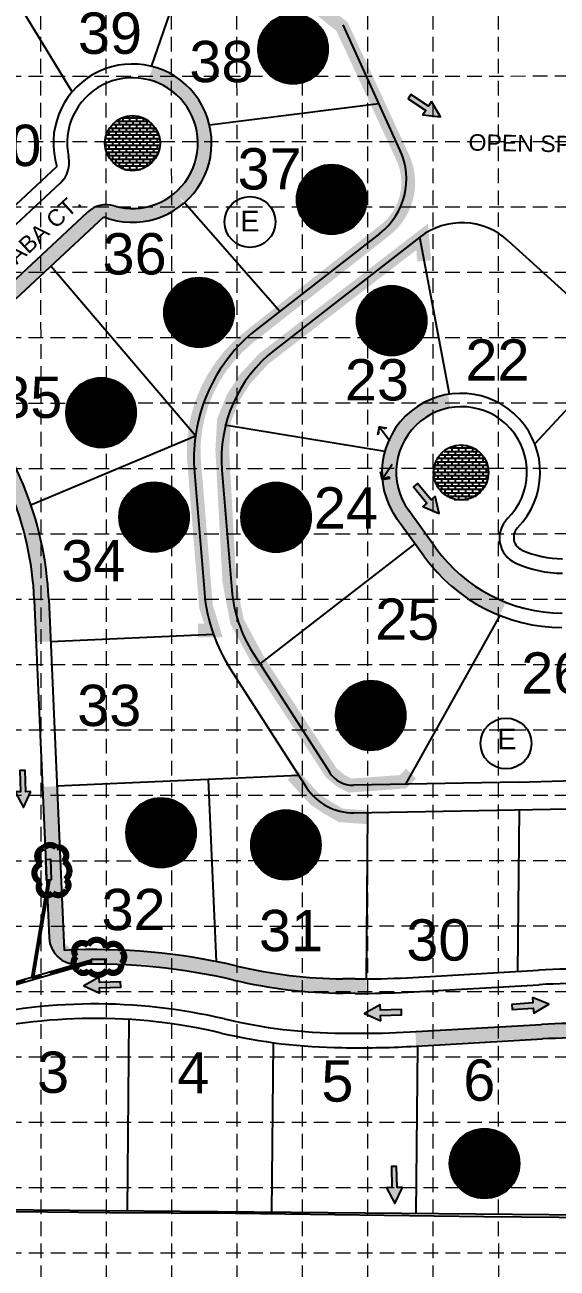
# Model space of a CAD drawing. Extents: x -500 to 2880, y -1767 to 500.
# Drawn here: x 966 to 1353, y -1301 to -398 of the extents above; entities that cross this region are included whole.
import ezdxf
from ezdxf.enums import TextEntityAlignment as Align

# ---------------------------------------------------------------- set-up
doc = ezdxf.new("R2010")
doc.units = 0
doc.header["$LTSCALE"] = 25
doc.header["$MEASUREMENT"] = 0
for name, pattern in [('CENTER', [2, 1.25, -0.25, 0.25, -0.25]), ('HIDDEN', [0.375, 0.25, -0.125]), ('PHANTOM', [2.5, 1.25, -0.25, 0.25, -0.25, 0.25, -0.25])]:
    doc.linetypes.add(name, pattern=pattern)
doc.layers.get('0').update_dxf_attribs({"linetype": 'CONTINUOUS'})
for name, color, linetype in [('BASE', 7, 'CONTINUOUS'), ('BLOCKNO', 3, 'CONTINUOUS'), ('BOUNDARY', 4, 'PHANTOM'), ('BRICK', 254, 'CONTINUOUS'), ('EROSION BLANKET', 84, 'CONTINUOUS'), ('GRADES', 3, 'CONTINUOUS'), ('GRID', 254, 'HIDDEN'), ('LEGEND', 7, 'CONTINUOUS'), ('P Text 1', 3, 'CONTINUOUS'), ('P-LOTNOS', 2, 'CONTINUOUS'), ('P-LOTS', 1, 'CONTINUOUS'), ('P-PVMT', 9, 'CONTINUOUS'), ('P-ROW', 2, 'CONTINUOUS'), ('P-STORM', 3, 'CONTINUOUS'), ('P-Storm-CL', 11, 'CENTER'), ('P-STORM-INLET', 3, 'CONTINUOUS'), ('PHASE2TEXT', 9, 'CONTINUOUS'), ('SILT FENCE', 200, 'CONTINUOUS'), ('SRF-FLT', 7, 'CONTINUOUS'), ('STREET', 6, 'CONTINUOUS'), ('TXT', 1, 'CONTINUOUS')]:
    doc.layers.add(name, color=color, linetype=linetype)
doc.styles.add('ryland', font='ARIAL.TTF', dxfattribs={"height": 25})
doc.styles.get("Standard").update_dxf_attribs({"font": 'ARIAL.TTF'})
pattern_1 = [(281.6589, (-630.7327, 1250.781), (0.61210502, 0.12630301), [])]

# ---------------------------------------------------------------- blocks, each defined once
blk = doc.blocks.new('ARROW')
blk.add_lwpolyline([(-67, -25.4), (-59.3, -25.4), (-59.6, -56.1), (-51.9, -56.2), (-51.6, -25.5), (-44, -25.5), (-55.3, -2.4), (-67, -25.4)], close=True)
at = {"color": 254}
for points in [[(-44, -25.5), (-67, -25.4), (-55.3, -2.4), (-67, -25.4)], [(-59.6, -56.1), (-51.9, -56.2), (-59.3, -25.4), (-51.6, -25.5)]]:
    blk.add_solid(points, dxfattribs=at)

msp = doc.modelspace()

# ---------------------------------------------------------------- hatches: boundary and pattern name
at = {"layer": 'BRICK'}
h = msp.add_hatch(dxfattribs=at)
h.set_pattern_fill('BRICK', color=256, scale=10, style=0)
edge = h.paths.add_edge_path()
edge.add_arc((1044.39, -483.46), 20, 0, 360)
h = msp.add_hatch(dxfattribs=at)
h.set_pattern_fill('BRICK', color=256, scale=10, style=0)
h.set_pattern_definition([(0, (11.683, 17.5767), (0, 2.5), []), (90, (11.683, 17.5767), (-5, 3e-16), [2.5, -2.5]), (90, (14.183, 17.5767), (-5, 3e-16), [-2.5, 2.5])])
edge = h.paths.add_edge_path()
edge.add_arc((1283.39, -723.08), 20, 0, 360)
at = {"layer": 'PHASE2TEXT'}
h = msp.add_hatch(dxfattribs=at)
h.set_pattern_fill('ANSI31', color=3, scale=5, style=0)
h.set_pattern_definition(pattern_1)
edge = h.paths.add_edge_path()
edge.add_arc((1161.13, -415.09), 25.34, 0, 360)
h = msp.add_hatch(dxfattribs=at)
h.set_pattern_fill('ANSI31', color=3, scale=5, style=0)
h.set_pattern_definition(pattern_1)
edge = h.paths.add_edge_path()
edge.add_arc((1189.14, -524.4), 25.34, 0, 360)
h = msp.add_hatch(dxfattribs=at)
h.set_pattern_fill('ANSI31', color=3, scale=5, style=0)
h.set_pattern_definition(pattern_1)
edge = h.paths.add_edge_path()
edge.add_arc((1092.74, -606.44), 25.34, 0, 360)
h = msp.add_hatch(dxfattribs=at)
h.set_pattern_fill('ANSI31', color=3, scale=5, style=0)
h.set_pattern_definition([(281.6589, (-622.558, 1246.8727), (0.61210502, 0.12630301), [])])
edge = h.paths.add_edge_path()
edge.add_arc((1232.78, -612.43), 25.34, 0, 360)
h = msp.add_hatch(dxfattribs=at)
h.set_pattern_fill('ANSI31', color=3, scale=5, style=0)
h.set_pattern_definition(pattern_1)
edge = h.paths.add_edge_path()
edge.add_arc((1021.58, -679.29), 25.34, 0, 360)
h = msp.add_hatch(dxfattribs=at)
h.set_pattern_fill('ANSI31', color=3, scale=5, style=0)
h.set_pattern_definition(pattern_1)
edge = h.paths.add_edge_path()
edge.add_arc((1060.09, -755.13), 25.34, 0, 360)
h = msp.add_hatch(dxfattribs=at)
h.set_pattern_fill('ANSI31', color=3, scale=5, style=0)
h.set_pattern_definition(pattern_1)
edge = h.paths.add_edge_path()
edge.add_arc((1148.75, -755.32), 25.34, 0, 360)
h = msp.add_hatch(dxfattribs=at)
h.set_pattern_fill('ANSI31', color=3, scale=5, style=0)
h.set_pattern_definition(pattern_1)
edge = h.paths.add_edge_path()
edge.add_arc((1217.56, -899.28), 25.34, 0, 360)
h = msp.add_hatch(dxfattribs=at)
h.set_pattern_fill('ANSI31', color=3, scale=5, style=0)
h.set_pattern_definition(pattern_1)
edge = h.paths.add_edge_path()
edge.add_arc((1065.13, -984.47), 25.34, 0, 360)
h = msp.add_hatch(dxfattribs=at)
h.set_pattern_fill('ANSI31', color=3, scale=5, style=0)
h.set_pattern_definition(pattern_1)
edge = h.paths.add_edge_path()
edge.add_arc((1155.89, -993.3), 25.34, 0, 360)
h = msp.add_hatch(dxfattribs=at)
h.set_pattern_fill('ANSI31', color=3, scale=5, style=0)
h.set_pattern_definition(pattern_1)
edge = h.paths.add_edge_path()
edge.add_arc((1300.26, -1224.81), 25.34, 0, 360)

# ---------------------------------------------------------------- linework, layer by layer
msp.add_line((1311.36, -826.56), (1242.71, -949.19))
at = {"color": 5}
for centre in [(1161.13, -415.09), (1189.14, -524.4), (1092.74, -606.44), (1232.78, -612.43), (1021.58, -679.29), (1060.09, -755.13), (1148.75, -755.32), (1217.56, -899.28), (1065.13, -984.47), (1155.89, -993.3), (1300.26, -1224.81)]:
    msp.add_circle(centre, 25.34, dxfattribs=at)
at = {"layer": 'BLOCKNO', "color": 7}
for centre in [(1129.8, -540.71), (1315.91, -919.58)]:
    msp.add_circle(centre, 18.48, dxfattribs=at)
at = {"layer": 'BOUNDARY', "color": 7, "linetype": 'Continuous'}
msp.add_line((1881.05, -1266.74), (-23.41, -1249.57), dxfattribs=at)
at = {"layer": 'EROSION BLANKET', "const_width": 10}
for points in [[(1057.28, -433.01), (1072.06, -438.68), (1085.74, -450.5), (1094.36, -466.38), (1096.34, -474.68), (1096.58, -490.81), (1093.38, -503.12), (1088.45, -511.92), (1078.84, -523.25)], [(1078.43, -523.15), (1072.03, -528.36), (1062.54, -532.63), (1053.28, -535), (1043.08, -535.95), (1033.59, -534.77), (1029.32, -533.82), (1025.29, -533.34), (1019.12, -533.82), (1015.33, -537.38), (981.38, -568.74)], [(981.37, -568.64), (954.55, -594.01), (909.17, -636.27), (905.26, -642.34), (905.57, -651.39), (909.79, -657.89), (921.01, -670.04), (931.91, -683.41), (941.59, -697.73), (952.39, -717.37), (961.01, -735.78), (967.38, -753.59), (974.65, -782.18), (977.22, -800.42), (978.38, -818.6), (979.26, -845.66)], [(984.03, -950.89), (985.88, -988.29), (988.65, -1060.59), (991.47, -1068.18), (999.55, -1075.41), (1013.52, -1074.79), (1054.47, -1075.31), (1081.13, -1078.84), (1111.91, -1084.72), (1144.22, -1091.59), (1169.65, -1094.83), (1208.96, -1096.06), (1214.66, -1095.91)], [(1566.85, -1138.52), (1531.01, -1137.91), (1470.26, -1133.66), (1413.36, -1129.21), (1373.06, -1127.99), (1321.41, -1129.67), (1250.26, -1133.96)]]:
    msp.add_lwpolyline(points, dxfattribs=at)
msp.add_lwpolyline([(1313.37, -822.05), (1301.79, -816.52), (1285.47, -806), (1270.73, -792.05), (1257.03, -775.4), (1237.02, -746.72), (1232.81, -735.93, -0.450004), (1274.66, -671.12, -1.053165)], format="xyb", dxfattribs=at)
at = {"layer": 'GRADES', "color": 7}
for p, q in [((1231.38, -700.09), (1223.58, -689.62)), ((1233.12, -716.88), (1225.95, -727.78))]:
    msp.add_line(p, q, dxfattribs=at)
at = {"layer": 'GRID', "color": 252, "linetype": 'HIDDEN', "lineweight": 0, "ltscale": 1.7}
for p, q in [((977.49, 87.74), (977.87, -1574.97)), ((1024.99, 87.75), (1025.37, -1574.96)), ((1072.49, 87.76), (1072.87, -1574.95)), ((1119.99, 87.77), (1120.37, -1574.94)), ((1167.49, 87.78), (1167.87, -1574.93)), ((1214.99, 87.79), (1215.37, -1574.92)), ((1262.49, 87.8), (1262.87, -1574.91)), ((1309.99, 87.82), (1310.37, -1574.89)), ((-114.89, -435.01), (2830.11, -434.34)), ((-114.88, -482.51), (2830.12, -481.84)), ((-114.87, -530.01), (2830.13, -529.34)), ((-114.85, -577.51), (2830.14, -576.84)), ((-114.84, -625.01), (2830.16, -624.34)), ((-114.83, -672.51), (2830.17, -671.84)), ((-114.82, -720.01), (2830.18, -719.34)), ((-114.81, -767.51), (2830.19, -766.84)), ((-114.8, -815.01), (2830.2, -814.34)), ((-114.79, -862.51), (2830.21, -861.84)), ((-114.78, -910.01), (2830.22, -909.34)), ((-114.77, -957.51), (2830.23, -956.84)), ((-114.76, -1005.01), (2830.24, -1004.34)), ((-114.75, -1052.51), (2830.25, -1051.84)), ((-114.74, -1100.01), (2830.26, -1099.34)), ((-114.73, -1147.51), (2830.27, -1146.84)), ((-114.72, -1195.01), (2830.28, -1194.34)), ((-114.7, -1242.51), (2830.3, -1241.84)), ((-114.69, -1290.01), (2830.31, -1289.34))]:
    msp.add_line(p, q, dxfattribs=at)
at = {"layer": 'LEGEND', "color": 170, "ltscale": 100, "const_width": 4.5}
for points in [[(994.44, -1005.23, 0.520567), (994.44, -1005.23, 0.765195), (989.02, -995.19, 0.417879), (979.8, -995.39, 0.6649), (978.35, -1007.07, 0.744833), (977.62, -1020.23, 0.975642), (986.3, -1028.17, 0.520567), (996.42, -1025.84, 0.520567), (995.53, -1018.4, 0.540264), (994.44, -1005.23)], [(1025.8, -1084.14, 0.520567), (1025.8, -1084.14, 0.765195), (1036.21, -1079.46, 0.417879), (1036.68, -1070.25, 0.6649), (1025.13, -1067.96, 0.744833), (1012.06, -1066.28, 0.975642), (1003.51, -1074.36, 0.520567), (1005.1, -1084.62, 0.520567), (1012.59, -1084.27, 0.540264), (1025.8, -1084.14)]]:
    msp.add_lwpolyline(points, format="xyb", close=True, dxfattribs=at)
at = {"layer": 'P-LOTS', "color": 7}
for p, q in [((1058.29, -427.66), (1096.86, -315.68)), ((1000.63, -446.16), (943.13, -352.16)), ((1100.31, -470.09), (1223.48, -454.74)), ((1082.29, -526.7), (1151.41, -605.56)), ((1274.77, -665.84), (1253.13, -551.83)), ((1090.2, -696.07), (985.06, -572.75)), ((1402.07, -631.45), (1336.78, -701.88)), ((1227.74, -707.52), (1111.63, -688.36)), ((970.6, -746.29), (1090.2, -696.07)), ((1249.73, -774.53), (1137.03, -861.7)), ((1103.3, -840.51), (984.85, -845.7)), ((1165.33, -942.89), (989.45, -950.6)), ((1099.34, -945.78), (1105.14, -1078)), ((1215.32, -969.92), (1214.23, -1090.85)), ((1325.34, -967.59), (1324.28, -1085.55)), ((1040.67, -1259.16), (1041.93, -1120.1)), ((1145.67, -1260.11), (1146.78, -1136.97)), ((1250.67, -1261.06), (1251.76, -1139.4))]:
    msp.add_line(p, q, dxfattribs=at)
at = {"layer": 'P-PVMT', "color": 7}
for p, q in [((886.7, -610.26), (992.03, -512.34)), ((906.21, -631.72), (1011.77, -533.58)), ((1264.95, -777.64), (1245.14, -750.3)), ((973, -815.14), (983.77, -1060.91)), ((1206.22, -1101.15), (1197.18, -1101.07)), ((1244.51, -1100.24), (1340.07, -1094.85)), ((1246.14, -1129.2), (1341.71, -1123.8)), ((1196.92, -1129.97), (1205.96, -1130.05))]:
    msp.add_line(p, q, dxfattribs=at)
for centre in [(1044.39, -483.46), (1283.19, -722.72)]:
    msp.add_circle(centre, 20, dxfattribs=at)
for centre, radius, start, end in [((1044.39, -483.46), 47.5, 253.65026, 192.17452), ((978.41, -497.69), 20, 312.91239, 12.17452), ((1025.39, -548.23), 20, 73.65026, 132.91239), ((738.73, -825.4), 234.5, 2.50948, 42.64839), ((1283.6, -722.43), 47.5, 314.77965, 215.93418), ((1331.14, -770.34), 20, 134.77965, 246.11588), ((1357.66, -710.45), 114.5, 215.93418, 269.48333), ((1357.66, -710.45), 85.5, 246.11588, 269.48333), ((1003.75, -1060.04), 20, 182.50948, 271.68751), ((1017.29, -1519.34), 439.5, 76.76605, 91.68751), ((1200.43, -740.58), 360.5, 256.76605, 269.48333), ((1211.5, -515.67), 585.5, 269.48333, 273.23143), ((1374.71, -1708.37), 614.5, 85.62185, 93.23143), ((1017.29, -1519.34), 410.5, 76.76605, 104.17811), ((1200.43, -740.58), 389.5, 256.76605, 269.48333), ((1374.71, -1708.37), 585.5, 85.62185, 93.23143), ((1211.5, -515.67), 614.5, 269.48333, 273.23143)]:
    msp.add_arc(centre, radius, start, end, dxfattribs=at)
at = {"layer": 'P-ROW', "color": 7}
for p, q in [((1238.99, -488.81), (1197.43, -397.53)), ((872.56, -609.07), (989.44, -500.41)), ((906.43, -645.85), (1023.49, -537.03)), ((1224.17, -549.01), (1133.21, -619.7)), ((1253.13, -551.83), (1147.67, -633.79)), ((1317.49, -554.36), (1450.11, -675.24)), ((1317.49, -554.36), (1450.11, -675.24)), ((1109.38, -721), (1116.6, -808.25)), ((1089.45, -722.65), (1096.67, -809.9)), ((1256.45, -783.81), (1236.63, -756.46)), ((983.49, -814.68), (994.68, -1069.9)), ((1132.08, -853.99), (1187.71, -940.73)), ((1115.25, -864.78), (1170.87, -951.52)), ((1324.95, -947.6), (1204.93, -949.93)), ((1324.75, -947.6), (1429.78, -944.5)), ((1205.32, -969.92), (1430.36, -965.72)), ((1206.32, -1090.65), (1197.27, -1090.57)), ((1243.92, -1089.76), (1339.48, -1084.36)), ((1246.73, -1139.68), (1342.3, -1134.28))]:
    msp.add_line(p, q, dxfattribs=at)
for centre, radius, start, end in [((1044.39, -483.46), 57.5, 248.68385, 197.14093), ((1193.48, -509.53), 50, 307.85531, 24.47695), ((1193.48, -509.53), 50, 307.85531, 24.47695), ((1283.81, -591.31), 50, 47.65, 127.85531), ((1283.81, -591.31), 50, 47.65, 127.85531), ((1209.04, -712.75), 120, 127.85531, 172.0117), ((1209.04, -712.75), 100, 127.85531, 184.73067), ((738.73, -825.4), 245, 2.50948, 42.64839), ((1283.19, -722.72), 57.5, 315.62683, 215.93418), ((1209.04, -712.75), 120, 172.0117, 184.73067), ((1331.44, -769.92), 10, 135.62683, 246.20832), ((1357.66, -710.45), 125, 215.93418, 269.48333), ((1357.66, -710.45), 75, 246.20832, 269.48333), ((1216.26, -800.01), 120, 184.73067, 199.72563), ((1216.26, -800.01), 100, 184.73067, 212.67202), ((1216.26, -800.01), 120, 199.72563, 212.67202), ((1204.54, -929.93), 20, 212.67202, 271.11125), ((1204.54, -929.93), 40, 212.67202, 271.11125), ((1017.29, -1519.34), 450, 76.76605, 92.87977), ((1200.43, -740.58), 350, 256.76605, 269.48333), ((1374.71, -1708.37), 625, 85.62185, 93.23143), ((1211.5, -515.67), 575, 269.48333, 273.23143), ((1017.29, -1519.34), 400, 76.76605, 104.17811), ((1200.43, -740.58), 400, 256.76605, 269.48333), ((1374.71, -1708.37), 575, 85.62185, 93.23143), ((1210.03, -478.9), 661.8, 268.85625, 273.17932)]:
    msp.add_arc(centre, radius, start, end, dxfattribs=at)
at = {"layer": 'P-STORM', "color": 5}
for p, q in [((982.88, -1018.78), (970.93, -1089.63)), ((984.42, -1018.72), (972.45, -1089.19)), ((1014.34, -1079.14), (919.28, -1106.67)), ((1014.35, -1077.05), (972.45, -1089.19)), ((970.93, -1089.63), (942.47, -1097.87))]:
    msp.add_line(p, q, dxfattribs=at)
at = {"layer": 'P-Storm-CL', "color": 5}
for p, q in [((983.65, -1018.75), (971.6, -1090.48)), ((1014.35, -1078.1), (919, -1105.71))]:
    msp.add_line(p, q, dxfattribs=at)
at = {"layer": 'P-STORM-INLET', "color": 5}
for p, q in [((1014.35, -1076.35), (1014.34, -1079.85)), ((1014.35, -1076.35), (1024.35, -1076.38)), ((1024.35, -1076.38), (1024.34, -1079.88))]:
    msp.add_line(p, q, dxfattribs=at)
msp.add_lwpolyline([(981.9, -1018.82), (981.3, -1003.83), (984.8, -1003.69), (985.4, -1018.68)], close=True, dxfattribs=at)
at = {"layer": 'SILT FENCE', "const_width": 10}
msp.add_lwpolyline([(1094.82, -323.28), (1098.91, -321.01), (1196.67, -398.73), (1240.77, -493.73, -0.355823), (1227.13, -547.36), (1129.37, -624.17, 0.262961), (1089.68, -720.6), (1097.82, -820.03), (1103.22, -837.57), (1091.97, -837.57)], format="xyb", dxfattribs=at)
for points in [[(1246.89, -941.48), (1240.94, -947.43), (1202.47, -950.2), (1195.73, -946.63), (1188.99, -941.08), (1136.63, -860.99), (1120.37, -830.86), (1114.82, -802.31), (1109.66, -706.36), (1110.86, -684.88), (1117.2, -669.02), (1125.93, -655.15), (1139.81, -640.08), (1254.88, -551.58), (1256.46, -569.03)], [(1216.1, -973.3), (1195.94, -971.86), (1185.86, -966.11), (1177.22, -960.35), (1170.5, -953.15), (1160.9, -942.6)]]:
    msp.add_lwpolyline(points, dxfattribs=at)
at = {"layer": 'SRF-FLT'}
msp.add_polyline3d([(147.6, -1250.65, 567.12), (233.75, -1253.71, 568.13), (347.25, -1253.72, 570.56), (414.65, -1253.33, 571.75), (506.72, -1256.17, 573.97), (642.75, -1254.94, 579.02), (748.57, -1257.08, 582.84), (891.98, -1258.93, 586.91), (1027.72, -1260.43, 591.77), (1119.15, -1260.85, 594.11), (1299.72, -1263.23, 601.21), (1436.6, -1264.38, 600.37), (1474.39, -1264.98, 599.36)], dxfattribs=at)
at = {"layer": 'TXT', "color": 7}
for p, q in [((1223.58, -689.62), (1222.51, -695.28)), ((1222.52, -695.24), (1223.56, -694.51)), ((1223.56, -694.51), (1223.58, -689.62)), ((1223.58, -689.62), (1229.29, -690.36)), ((1228.23, -691.12), (1223.58, -689.62)), ((1225.95, -727.78), (1224.69, -722.16)), ((1224.7, -722.2), (1225.77, -722.9)), ((1225.77, -722.9), (1225.95, -727.78)), ((1230.55, -726.13), (1225.95, -727.78)), ((1225.95, -727.78), (1231.63, -726.85)), ((1231.59, -726.85), (1230.55, -726.13))]:
    msp.add_line(p, q, dxfattribs=at)

# ---------------------------------------------------------------- block references
at = {"color": 3, "zscale": 0.5}
for p, xscale, yscale, rotation in [((1254.42, -488.32), 0.500000000000241, 0.5, 237.4660467996552), ((1247.13, -771.42), 0.5000000000002189, 0.5, 220.5789197139068), ((937.5, -968.17), 0.5000000000001904, 0.5, 181.6589411694431), ((1006.53, -1068.05), 0.5000000000001051, 0.4999999999997762, 92.47147795273999), ((1210.7, -1088.12), 0.5000000000001051, 0.4999999999997762, 92.47147795273999), ((1350.53, -1136.53), 0.5000000000001809, 0.4999999999999671, 274.6773946033334), ((1207.42, -1255.79), 0.5000000000000767, 0.5, 181.6589411694435)]:
    msp.add_blockref('ARROW', p, dxfattribs=dict(at, xscale=xscale, yscale=yscale, rotation=rotation))

# ---------------------------------------------------------------- texts
at = {"layer": 'BASE', "color": 5, "style": 'ryland'}
for p in [(1161.06, -430.34), (1189.07, -539.65), (1092.67, -621.68), (1232.59, -628.39), (1021.51, -694.54), (1060.02, -770.38), (1148.68, -770.57), (1217.49, -914.52), (1065.06, -999.72), (1155.82, -1008.54), (1300.19, -1240.05)]:
    msp.add_text('R', height=32.02, rotation=359.70117, dxfattribs=at).set_placement(p, align=Align.CENTER)
at = {"layer": 'BLOCKNO', "color": 7}
for p in [(1129.71, -547.63), (1316.51, -923.84)]:
    msp.add_text('E', height=15, dxfattribs=at).set_placement(p, align=Align.CENTER)
at = {"layer": 'P Text 1', "color": 7}
msp.add_text('OPEN SPACE "A"', height=12, rotation=358.96133, dxfattribs=at).set_placement((1288.55, -488.86))
at = {"layer": 'P-LOTNOS', "color": 7}
for s, p in [('39', (1004.72, -418.54)), ('38', (1085.71, -439.17)), ('40', (931.53, -500.08)), ('37', (1120.79, -517.13)), ('36', (1022.6, -578.87)), ('22', (1286.34, -656.01)), ('23', (1198.78, -670.39)), ('35', (946.8, -683.08)), ('24', (1176.2, -763.47)), ('34', (992.56, -801.84)), ('25', (1220.78, -844.3)), ('26', (1326.96, -883.4)), ('33', (1004.19, -906.92)), ('32', (1021.87, -1055.21)), ('31', (1136.32, -1070.5)), ('30', (1243.4, -1077.34)), ('3', (975.06, -1173.43)), ('4', (1076.95, -1173.89)), ('5', (1181.67, -1179.8)), ('6', (1284.83, -1179.16))]:
    msp.add_text(s, height=30, dxfattribs=at).set_placement(p)
at = {"layer": 'STREET', "color": 7}
msp.add_text('SAN SABA CT.', height=12, rotation=42.53114, dxfattribs=at).set_placement((965.75, -567.08), align=Align.CENTER)

doc.saveas('drawing.dxf')
